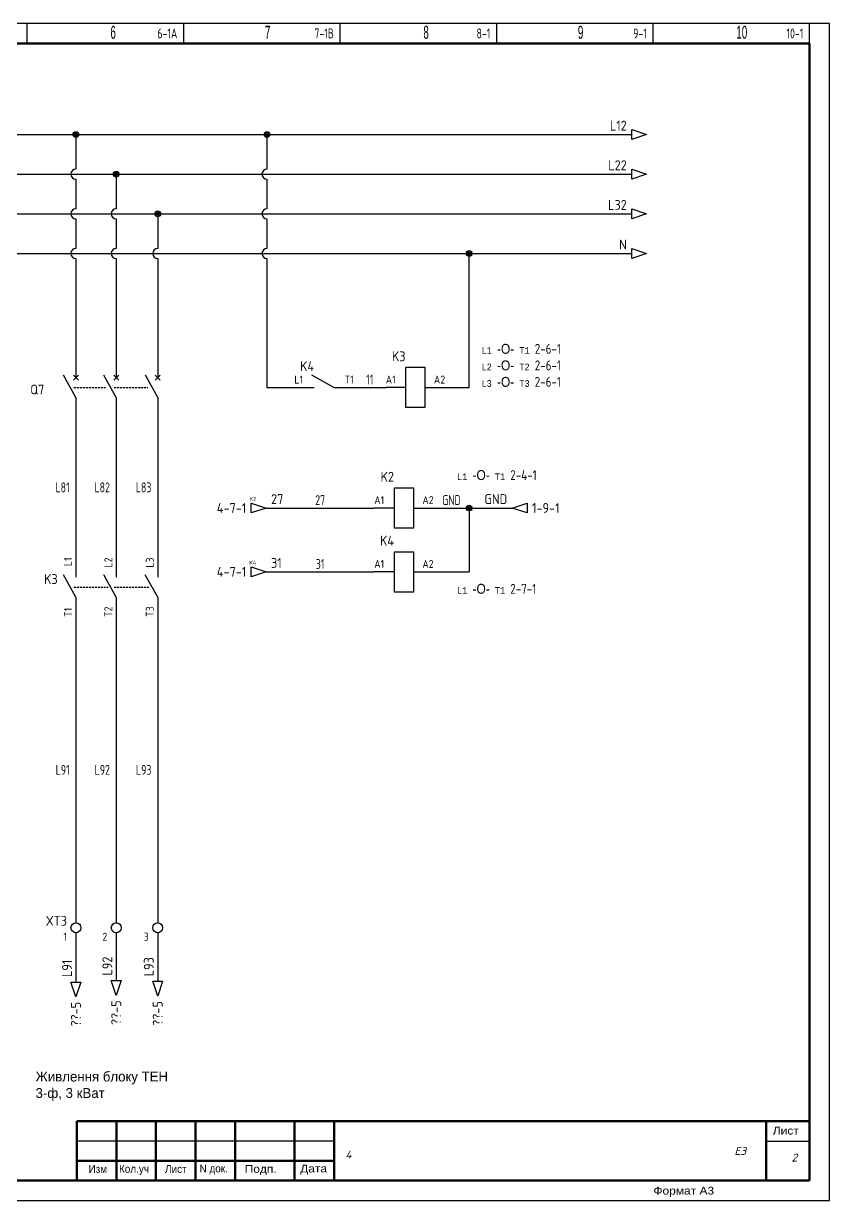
# Model space of a CAD drawing. Extents: x -465 to 400, y -5 to 292.
# Drawn here: x 196.6 to 400, y -5 to 292 of the extents above; entities that cross this region are included whole.
import ezdxf
from ezdxf.enums import TextEntityAlignment as Align

# ---------------------------------------------------------------- set-up
doc = ezdxf.new("R2010")
doc.units = 0
doc.linetypes.add('Caddy_Solid', pattern=[0])
doc.linetypes.add('DASHED', pattern=[0.75, 0.5, -0.25])
for name, color, linetype in [('100', 7, 'Continuous'), ('BLU_10.0mm^2', 5, 'Continuous'), ('GRN_0.75mm^2', 3, 'Continuous'), ('LINK', 9, 'DASHED'), ('MISC', 2, 'Continuous'), ('RED_2.5mm^2', 1, 'Continuous'), ('SYMS', 7, 'Continuous'), ('TAGS', 51, 'Continuous'), ('TERMS', 4, 'Continuous'), ('TITLE', 7, 'Continuous'), ('WIREFIXED', 130, 'Continuous'), ('WIRENO', 70, 'Continuous'), ('WIREREF', 61, 'Continuous'), ('WIREREF_DEST', 61, 'Continuous'), ('XREF', 7, 'Continuous')]:
    doc.layers.add(name, color=color, linetype=linetype)
doc.styles.add('Caddy_Vectorfont1n', font='arial.ttf', dxfattribs={"width": 1.1})
doc.styles.add('Caddy_Vectorfont1p', font='arial.ttf', dxfattribs={"width": 0.9})
doc.styles.add('ITALIC', font='ITALIC')
doc.styles.add('SIMPLEX', font='simplex')
doc.styles.add('WD_IEC', font='ISOCP2.shx', dxfattribs={"width": 0.9, "height": 4})

# ---------------------------------------------------------------- blocks, each defined once
blk = doc.blocks.new('wd_tb')
at = {"layer": 'TITLE', "color": 1, "style": 'SIMPLEX'}
blk.add_attdef('CAD#', (-14.33, 3.62), '', height=1.25, rotation=90, dxfattribs=at)
at = {"layer": 'TITLE', "color": 1}
for tag, p, height, style in [('JOB#', (277.8, 5.56), 2, 'ITALIC'), ('ENGINEER', (9.37, -2.98), 1.25, 'ITALIC'), ('CHKDBY', (40.35, -2.98), 1.25, 'ITALIC'), ('DRAWNBY', (70.5, -3.39), 1.25, 'ITALIC'), ('DATE', (98.17, -3.8), 1.25, 'SIMPLEX'), ('SHTS', (385.36, -3.42), 2, 'ITALIC')]:
    blk.add_attdef(tag, p, '', height=height, dxfattribs=dict(at, style=style))
at = {"layer": 'TITLE', "color": 1, "style": 'ITALIC'}
for tag, p in [('DWG#', (377.5, 6.5)), ('TITLE#1', (133.27, -3.8)), ('TITLE#2', (163.84, -3.8)), ('TITLE#3', (197.71, -3.8))]:
    blk.add_attdef(tag, text='', height=2, dxfattribs=at).set_placement(p, align=Align.CENTER)
blk.add_attdef('SH#', text='', height=2, dxfattribs=at).set_placement((391.86, 4.83), align=Align.RIGHT)
at = {"layer": 'TITLE', "color": 7, "flags": 9}
blk.add_attdef('WD_TB', (-0.02, 0.56), '', height=1.57, dxfattribs=at)
at = {"layer": 'TITLE', "color": 1, "style": 'ITALIC', "flags": 3}
blk.add_attdef('TITLE#4', text='', height=2, dxfattribs=at).set_placement((230.75, -4.22), align=Align.CENTER)
blk = doc.blocks.new('WDDOT')
for radius in [0.72, 0.449, 0.223]:
    blk.add_circle((0, 0), radius)
blk = doc.blocks.new('VCB1')
for p, q in [((0, 7.5), (0, 2.5)), ((0, -2.5), (-3.12, 3.12)), ((0.62, 1.88), (-0.62, 3.12)), ((-0.62, 1.88), (0.62, 3.12)), ((0, -2.5), (0, -7.5))]:
    blk.add_line(p, q)
at = {"style": 'WD_IEC'}
for tag, p in [('INST', (-8, 5.25)), ('LOC', (-8, 1.75)), ('TAG1', (-8, -1.75)), ('RATING1', (-8, -6.35)), ('DESC1', (-8, -14.35)), ('DESC2', (-8, -17.85)), ('DESC3', (-8, -21.35))]:
    blk.add_attdef(tag, text='', height=2.5, dxfattribs=at).set_placement(p, align=Align.RIGHT)
blk.add_attdef('TERM01', text='', height=2, rotation=90, dxfattribs=at).set_placement((-1, 7.5), align=Align.RIGHT)
at = {"style": 'WD_IEC', "flags": 1}
for tag, p, height in [('X2TERM01', (0, 7.5), 0.32), ('MFG', (2.75, 6.5), 1.5), ('CAT', (2.75, 4), 1.5), ('X4LINK', (-2, 0), 0.32), ('X1LINK', (-0.5, 0), 0.32), ('X8TERM02', (0, -7.5), 0.32), ('ASSYCODE', (1, -9), 1), ('FAMILY', (1, -10.5), 1), ('CATDESC', (1, -12), 1), ('CONTACT', (1, -13.5), 1), ('COMMON', (2.25, -14.75), 1)]:
    blk.add_attdef(tag, p, '', height=height, dxfattribs=at)
at = {"style": 'WD_IEC'}
blk.add_attdef('TERM02', (-1, -7.5), '', height=2, rotation=90, dxfattribs=at)
at = {"lineweight": 15, "style": 'WD_IEC'}
blk.add_attdef('XREF', text='', height=2.5, dxfattribs=at).set_placement((-8, -10.35), align=Align.RIGHT)
blk = doc.blocks.new('WD_WNV')
at = {"linetype": 'Continuous', "style": 'WD_IEC', "width": 0.8}
blk.add_attdef('WIRENO', text='', height=2.5, dxfattribs=at).set_placement((-1.6, 0), align=Align.MIDDLE_RIGHT)
at = {"style": 'WD_IEC', "flags": 1}
for tag, p in [('W08USER', (-1, 0.375)), ('W04USER', (-1, 0.875)), ('W05USER', (-1, 0.75)), ('W09USER', (-1, 0.25)), ('W03USER', (-1, 1)), ('W06USER', (-1, 0.625)), ('W07USER', (-1, 0.5)), ('W02USER', (-1, 1.125)), ('W01USER', (-1, 1.25)), ('W10USER', (-1, 0.125))]:
    blk.add_attdef(tag, text='', height=0.08, dxfattribs=at).set_placement(p, align=Align.CENTER)
blk = doc.blocks.new('VCB2')
for p, q in [((0, 7.5), (0, 2.5)), ((0, -2.5), (-3.12, 3.12)), ((0.62, 1.88), (-0.62, 3.12)), ((-0.62, 1.88), (0.62, 3.12)), ((0, -2.5), (0, -7.5))]:
    blk.add_line(p, q)
at = {"style": 'WD_IEC'}
blk.add_attdef('TERM01', text='', height=2, rotation=90, dxfattribs=at).set_placement((-1, 7.5), align=Align.RIGHT)
at = {"style": 'WD_IEC', "flags": 1}
for tag, p, height in [('X2TERM01', (0, 7.5), 0.32), ('X4LINK', (-2.5, 0), 0.32), ('X1LINK', (-0.5, 0), 0.32), ('X8TERM02', (0, -7.5), 0.32), ('FAMILY', (1, -10.5), 1), ('CONTACT', (1, -13.5), 1)]:
    blk.add_attdef(tag, p, '', height=height, dxfattribs=at)
at = {"style": 'WD_IEC'}
for tag, p in [('INST', (-8, 2.65)), ('LOC', (-8, -0.35)), ('TAG2', (-8, -3.35)), ('DESC1', (-8, -13.35)), ('DESC2', (-8, -16.35)), ('DESC3', (-8, -19.35))]:
    blk.add_attdef(tag, text='', height=2.5, dxfattribs=at).set_placement(p, align=Align.RIGHT)
blk.add_attdef('TERM02', (-1, -7.5), '', height=2, rotation=90, dxfattribs=at)
at = {"style": 'WD_IEC', "flags": 1}
blk.add_attdef('RATING1', text='', height=2.5, dxfattribs=at).set_placement((-8, -6.35), align=Align.RIGHT)
at = {"lineweight": 15, "style": 'WD_IEC'}
blk.add_attdef('XREF', text='', height=2.5, dxfattribs=at).set_placement((-8, -10.35), align=Align.RIGHT)
blk = doc.blocks.new('VCR21')
for p, q in [((0, 7.5), (0, 2.5)), ((0, -2.5), (-3.125, 3.125)), ((0, -2.5), (0, -7.5))]:
    blk.add_line(p, q)
at = {"style": 'WD_IEC'}
for tag, p in [('INST', (-5.25, 7.75)), ('LOC', (-5.25, 4.25)), ('TAG2', (-5.25, 0.75)), ('XREF', (-5.25, -3.75)), ('DESC1', (-5.25, -7.6)), ('DESC2', (-5.25, -11.1)), ('DESC3', (-5.25, -14.6))]:
    blk.add_attdef(tag, text='', height=2.5, dxfattribs=at).set_placement(p, align=Align.RIGHT)
blk.add_attdef('TERM01', text='', height=2, rotation=90, dxfattribs=at).set_placement((-1, 7.5), align=Align.RIGHT)
at = {"style": 'WD_IEC', "flags": 1}
for tag, p, height in [('X2TERM01', (0, 7.5), 0.32), ('X4LINK', (-2, 0), 0.32), ('X1LINK', (-0.5, 0), 0.32), ('CONTACT', (4, -3.5), 1), ('FAMILY', (4, -5), 1), ('X8TERM02', (0, -7.5), 0.32)]:
    blk.add_attdef(tag, p, '', height=height, dxfattribs=at)
at = {"style": 'WD_IEC'}
blk.add_attdef('TERM02', (-1, -7.5), '', height=2, rotation=90, dxfattribs=at)
blk = doc.blocks.new('HCR21')
for p, q in [((2.5, 0), (-3.125, 3.125)), ((-7.5, 0), (-2.5, 0)), ((2.5, 0), (7.5, 0))]:
    blk.add_line(p, q)
at = {"style": 'WD_IEC'}
for tag, p in [('INST', (-2.5, 11.125)), ('LOC', (-2.5, 7.625)), ('TAG2', (-2.5, 4.125)), ('DESC1', (-2.5, -10)), ('DESC2', (-2.5, -13.5)), ('DESC3', (-2.5, -17))]:
    blk.add_attdef(tag, text='', height=2.5, dxfattribs=at).set_placement(p, align=Align.RIGHT)
for tag, p, height, flags in [('TERM01', (-7.5, 1), 2, 8), ('X4TERM01', (-7.5, 0), 0.32, 1), ('X2LINK', (0, 2), 0.32, 1), ('X8LINK', (0, 0.5), 0.32, 1), ('X1TERM02', (7.5, 0), 0.32, 1), ('CONTACT', (6.5, -2.25), 1, 1), ('FAMILY', (6.5, -3.75), 1, 1)]:
    blk.add_attdef(tag, p, '', height=height, dxfattribs=dict(at, flags=flags))
at = {"style": 'WD_IEC', "flags": 8}
for tag, height, p in [('TERM02', 2, (7.5, 1)), ('XREF', 2.5, (-2.5, -6.25))]:
    blk.add_attdef(tag, text='', height=height, dxfattribs=at).set_placement(p, align=Align.RIGHT)
blk = doc.blocks.new('HCR1')
for p, q in [((-2.5, 0), (-7.5, 0)), ((2.5, 0), (7.5, 0))]:
    blk.add_line(p, q)
blk.add_lwpolyline([(-2.5, -5), (2.5, -5), (2.5, 5), (-2.5, 5)], close=True)
at = {"style": 'WD_IEC'}
for tag, p in [('INST', (-2.5, 13.62)), ('LOC', (-2.5, 10.12)), ('TAG1', (-2.5, 6.62)), ('DESC1', (-2.5, -10)), ('DESC2', (-2.5, -13.5)), ('DESC3', (-2.5, -17))]:
    blk.add_attdef(tag, text='', height=2.5, dxfattribs=at).set_placement(p, align=Align.RIGHT)
for tag, p, height, flags in [('MFG', (4.92, 12.12), 1.5, 9), ('CAT', (4.92, 9.62), 1.5, 9), ('TERM01', (-7.5, 1), 2, 8), ('X2LINK', (0, 5), 0.32, 1), ('X4TERM01', (-7.5, 0), 0.32, 1), ('X1TERM02', (7.5, 0), 0.32, 1), ('ASSYCODE', (3.5, -1.5), 1, 1), ('FAMILY', (3.5, -3), 1, 1), ('X8LINK', (0, -5), 0.32, 1), ('CATDESC', (3.5, -4.5), 1, 1)]:
    blk.add_attdef(tag, p, '', height=height, dxfattribs=dict(at, flags=flags))
at = {"style": 'WD_IEC', "flags": 8}
blk.add_attdef('TERM02', text='', height=2, dxfattribs=at).set_placement((7.5, 1), align=Align.RIGHT)
at = {"lineweight": 15, "style": 'WD_IEC'}
for tag, p in [('NO', (26.25, 0)), ('NC', (26.25, -4))]:
    blk.add_attdef(tag, text='', height=2.5, dxfattribs=at).set_placement(p, align=Align.RIGHT)
for tag, p in [('XREFNO', (27.75, 0)), ('XREFNC', (27.75, -4))]:
    blk.add_attdef(tag, p, '', height=2.5, dxfattribs=at)
blk = doc.blocks.new('HA1S1')
blk.add_lwpolyline([(0, 1.25), (3.75, 0), (0, -1.25)], close=True)
at = {"style": 'WD_IEC'}
for tag, height, flags, p in [('WIRENO', 2.5, 8, (-1.25, 1)), ('SIGCODE', 1, 1, (5, 1.8))]:
    blk.add_attdef(tag, text='', height=height, dxfattribs=dict(at, flags=flags)).set_placement(p, align=Align.RIGHT)
at = {"style": 'WD_IEC', "flags": 1}
blk.add_attdef('X4TERM01', (0, 0), '', height=0.32, dxfattribs=at)
at = {"style": 'WD_IEC'}
blk.add_attdef('XREF', text='', height=2.5, dxfattribs=at).set_placement((5, 0), align=Align.MIDDLE_LEFT)
blk.add_attdef('DESC1', text='', height=2.5, dxfattribs=at).set_placement((-1.25, -1), align=Align.TOP_RIGHT)
blk = doc.blocks.new('HA1D1')
blk.add_lwpolyline([(0, 0), (3.75, 1.25), (3.75, -1.25)], close=True)
at = {"style": 'WD_IEC'}
for tag, height, flags, p in [('WIRENO', 2.5, 8, (-1.25, 1)), ('SIGCODE', 1, 1, (5, 1.8))]:
    blk.add_attdef(tag, text='', height=height, dxfattribs=dict(at, flags=flags)).set_placement(p, align=Align.RIGHT)
at = {"style": 'WD_IEC', "flags": 1}
blk.add_attdef('X4TERM01', (0, 0), '', height=0.32, dxfattribs=at)
at = {"style": 'WD_IEC'}
blk.add_attdef('XREF', text='', height=2.5, dxfattribs=at).set_placement((5, 0), align=Align.MIDDLE_LEFT)
blk.add_attdef('DESC1', text='', height=2.5, dxfattribs=at).set_placement((-1.25, -1), align=Align.TOP_RIGHT)
blk = doc.blocks.new('WD_WNH')
at = {"linetype": 'Continuous', "style": 'WD_IEC', "width": 0.8}
blk.add_attdef('WIRENO', text='', height=2.5, dxfattribs=at).set_placement((0, 0.75), align=Align.CENTER)
at = {"style": 'WD_IEC', "flags": 1}
for tag, p in [('W08USER', (0, 0.375)), ('W04USER', (0, 0.875)), ('W05USER', (0, 0.75)), ('W09USER', (0, 0.25)), ('W03USER', (0, 1)), ('W06USER', (0, 0.625)), ('W07USER', (0, 0.5)), ('W02USER', (0, 1.125)), ('W01USER', (0, 1.25)), ('W10USER', (0, 0.125))]:
    blk.add_attdef(tag, text='', height=0.08, dxfattribs=at).set_placement(p, align=Align.CENTER)
blk = doc.blocks.new('VT0002')
blk.add_circle((0, 0), 1.25)
at = {"style": 'WD_IEC'}
for tag, p in [('INST', (-2.25, 7.5)), ('LOC', (-2.25, 4))]:
    blk.add_attdef(tag, text='', height=2.5, dxfattribs=at).set_placement(p, align=Align.RIGHT)
at = {"style": 'WD_IEC', "flags": 1}
for tag, p, height in [('ASSYCODE', (2.75, 10.75), 1), ('CATDESC', (2.75, 9.25), 1), ('MFG', (2.75, 7.25), 1.5), ('CAT', (2.75, 4.75), 1.5), ('X4TERM01', (-1.25, 0), 0.32), ('X4PIN01', (-1.25, 1), 0.4), ('X4TERMDESC01', (-1.25, 0.5), 0.4), ('X2TERM01', (0, 1.25), 0.32), ('X2PIN01', (0, 2.25), 0.4), ('X2TERMDESC01', (0, 1.75), 0.4), ('X8PIN01', (0, -0.25), 0.4), ('X1TERM01', (1.25, 0), 0.32), ('X1PIN01', (1.25, 1), 0.4), ('X1TERMDESC01', (1.25, 0.5), 0.4), ('X8TERM01', (0, -1.25), 0.32), ('X8TERMDESC01', (0, -0.75), 0.4), ('STRIPSEQ', (0, -3), 0.4), ('LINKTERM', (0, -2), 0.4)]:
    blk.add_attdef(tag, p, '', height=height, dxfattribs=at)
at = {"style": 'WD_IEC', "flags": 8}
for tag, height, p in [('TAGSTRIP', 2.5, (-2.25, 0.5)), ('TERM01', 2, (-2.25, -3.25))]:
    blk.add_attdef(tag, text='', height=height, dxfattribs=at).set_placement(p, align=Align.RIGHT)
blk = doc.blocks.new('HA1D3')
blk.add_lwpolyline([(0, 0), (-3.75, -1.25), (-3.75, 1.25)], close=True)
at = {"style": 'WD_IEC'}
for tag, p, height, flags in [('WIRENO', (1.25, 1), 2.5, 8), ('X1TERM01', (0, 0), 0.32, 1)]:
    blk.add_attdef(tag, p, '', height=height, dxfattribs=dict(at, flags=flags))
blk.add_attdef('XREF', text='', height=2.5, dxfattribs=at).set_placement((-5, 0), align=Align.MIDDLE_RIGHT)
at = {"style": 'WD_IEC', "flags": 1}
blk.add_attdef('SIGCODE', text='', height=1, dxfattribs=at).set_placement((-2.5, 1.8), align=Align.RIGHT)
at = {"style": 'WD_IEC'}
blk.add_attdef('DESC1', text='', height=2.5, dxfattribs=at).set_placement((1.25, -1), align=Align.TOP_LEFT)
blk = doc.blocks.new('HA1S4')
blk.add_lwpolyline([(0, -3.75), (-1.25, 0), (1.25, 0)], close=True)
at = {"style": 'WD_IEC', "flags": 8}
blk.add_attdef('WIRENO', (-1, 1.25), '', height=2.5, rotation=90, dxfattribs=at)
at = {"style": 'WD_IEC'}
blk.add_attdef('DESC1', text='', height=2.5, rotation=90, dxfattribs=at).set_placement((1, 1.25), align=Align.TOP_LEFT)
at = {"style": 'WD_IEC', "flags": 1}
blk.add_attdef('X2TERM01', (0, 0), '', height=0.32, dxfattribs=at)
blk.add_attdef('SIGCODE', text='', height=1, dxfattribs=at).set_placement((-2.5, -3.2), align=Align.RIGHT)
at = {"style": 'WD_IEC'}
blk.add_attdef('XREF', text='', height=2.5, rotation=90, dxfattribs=at).set_placement((0, -5), align=Align.MIDDLE_RIGHT)

msp = doc.modelspace()

# ---------------------------------------------------------------- linework, layer by layer
at = {"linetype": 'Caddy_Solid', "lineweight": 25}
for p, q in [((197.5, 287), (197.5, 292)), ((237, 287), (237, 292)), ((276.5, 287), (276.5, 292)), ((316, 287), (316, 292)), ((355.5, 287), (355.5, 292)), ((395, 287), (395, 292))]:
    msp.add_line(p, q, dxfattribs=at)
at = {"layer": '100', "linetype": 'Caddy_Solid', "lineweight": 50}
for p, q in [((0, 286.94), (395, 286.94)), ((395, 286.94), (395, 0)), ((210, 15), (395, 15)), ((210, 0), (210, 15)), ((220, 0), (220, 15)), ((230, 0), (230, 15)), ((240, 0), (240, 15)), ((250, 0), (250, 15)), ((265, 0), (265, 15)), ((275, 0), (275, 15)), ((384, 0), (384, 15)), ((210, 5), (275, 5)), ((395, 0), (-12, 0))]:
    msp.add_line(p, q, dxfattribs=at)
at = {"layer": '100', "linetype": 'Caddy_Solid', "lineweight": 25}
for p, q in [((275, 10), (210, 10)), ((384, 10), (395, 10))]:
    msp.add_line(p, q, dxfattribs=at)
at = {"layer": 'BLU_10.0mm^2'}
for p, q in [((24.55, 263.98), (350.1, 263.98)), ((209.8, 263.98), (209.8, 255.25)), ((24.55, 253.98), (350.1, 253.98)), ((209.8, 252.71), (209.8, 245.25)), ((219.97, 253.98), (219.97, 245.25)), ((24.55, 243.98), (350.1, 243.98)), ((230.44, 243.98), (230.44, 235.25)), ((209.8, 242.71), (209.8, 235.25)), ((219.97, 242.71), (219.97, 235.25)), ((24.55, 233.98), (350.1, 233.98)), ((209.8, 232.71), (209.8, 207.64)), ((219.97, 232.71), (219.97, 207.64)), ((230.44, 232.71), (230.44, 207.64)), ((209.8, 192.64), (209.8, 157.26)), ((219.97, 192.64), (219.97, 157.26)), ((230.44, 192.64), (230.44, 157.26)), ((209.8, 142.26), (209.8, 65.06)), ((219.97, 142.26), (219.97, 65.06)), ((230.44, 142.26), (230.44, 65.06))]:
    msp.add_line(p, q, dxfattribs=at)
for centre in [(209.8, 253.98), (209.8, 243.98), (219.97, 243.98), (209.8, 233.98), (219.97, 233.98), (230.44, 233.98)]:
    msp.add_arc(centre, 1.27, 90, 270, dxfattribs=at)
at = {"layer": 'GRN_0.75mm^2'}
for p, q in [((258.02, 263.98), (258.02, 255.25)), ((258.02, 252.71), (258.02, 245.25)), ((258.02, 242.71), (258.02, 235.25)), ((258.02, 232.71), (258.02, 200.16)), ((309.08, 200.16), (309.08, 233.98)), ((258.02, 200.16), (264.93, 200.16)), ((279.93, 200.16), (287.99, 200.16)), ((302.99, 200.16), (309.08, 200.16)), ((257.8, 169.74), (285.09, 169.74)), ((257.8, 153.63), (285.09, 153.63))]:
    msp.add_line(p, q, dxfattribs=at)
for centre in [(258.02, 253.98), (258.02, 243.98), (258.02, 233.98)]:
    msp.add_arc(centre, 1.27, 90, 270, dxfattribs=at)
at = {"layer": 'LINK'}
for points in [[(209.3, 200.14), (217.47, 200.14)], [(219.47, 200.14), (227.94, 200.14)], [(209.3, 149.76), (217.97, 149.76)], [(219.47, 149.76), (228.44, 149.76)]]:
    msp.add_lwpolyline(points, dxfattribs=at)
at = {"layer": 'RED_2.5mm^2'}
for p, q in [((300.09, 169.74), (309.04, 169.74)), ((309.04, 169.74), (309.04, 153.63)), ((309.04, 169.74), (319.92, 169.74)), ((300.09, 153.63), (309.04, 153.63))]:
    msp.add_line(p, q, dxfattribs=at)
at = {"layer": 'SYMS'}
for p, q in [((209.8, 62.56), (209.8, 50.12)), ((219.97, 62.56), (219.97, 50.5)), ((230.44, 62.56), (230.44, 50.31))]:
    msp.add_line(p, q, dxfattribs=at)
msp.add_lwpolyline([(-20, -5), (400, -5), (400, 292), (-20, 292)], close=True, dxfattribs=at)

# ---------------------------------------------------------------- block references
ref = msp.add_blockref('HA1S1', (350.1, 263.98), dxfattribs=at)
ref.add_attrib('WIRENO', 'L12', dxfattribs={"layer": 'WIREREF', "height": 2.5, "style": 'WD_IEC', "flags": 8}).set_placement((348.85, 264.98), align=Align.RIGHT)
for name, p in [('WDDOT', (209.8, 263.98)), ('WDDOT', (258.02, 263.98)), ('WDDOT', (219.97, 253.98)), ('WDDOT', (230.44, 243.98)), ('WDDOT', (309.08, 233.98)), ('VCB2', (219.97, 200.14)), ('VCB2', (230.44, 200.14)), ('WDDOT', (309.04, 169.74))]:
    msp.add_blockref(name, p, dxfattribs=at)
ref = msp.add_blockref('HA1S1', (350.1, 253.98), dxfattribs=at)
ref.add_attrib('WIRENO', 'L22', dxfattribs={"layer": 'WIREREF', "height": 2.5, "style": 'WD_IEC', "flags": 8}).set_placement((348.85, 254.98), align=Align.RIGHT)
ref = msp.add_blockref('HA1S1', (350.1, 243.98), dxfattribs=at)
ref.add_attrib('WIRENO', 'L32', dxfattribs={"layer": 'WIREREF', "height": 2.5, "style": 'WD_IEC', "flags": 8}).set_placement((348.85, 244.98), align=Align.RIGHT)
ref = msp.add_blockref('HA1S1', (350.1, 233.98), dxfattribs=at)
ref.add_attrib('WIRENO', 'N', dxfattribs={"layer": 'WIREREF', "height": 2.5, "style": 'WD_IEC', "flags": 8}).set_placement((348.85, 234.98), align=Align.RIGHT)
ref = msp.add_blockref('HCR1', (295.49, 200.16), dxfattribs=at)
ref.add_attrib('TAG1', 'K3', dxfattribs={"layer": 'TAGS', "height": 2.5, "style": 'WD_IEC'}).set_placement((292.99, 206.78), align=Align.RIGHT)
ref.add_attrib('TERM01', 'A1', (287.99, 201.16), dxfattribs={"layer": 'TERMS', "height": 2, "style": 'WD_IEC', "flags": 8})
ref.add_attrib('TERM02', 'A2', dxfattribs={"layer": 'TERMS', "height": 2, "style": 'WD_IEC', "flags": 8}).set_placement((302.99, 201.16), align=Align.RIGHT)
ref = msp.add_blockref('VCB1', (209.8, 200.14), dxfattribs=at)
ref.add_attrib('TAG1', 'Q7', dxfattribs={"layer": 'TAGS', "height": 2.5, "style": 'WD_IEC'}).set_placement((201.8, 198.39), align=Align.RIGHT)
ref = msp.add_blockref('HCR21', (272.43, 200.16), dxfattribs=at)
ref.add_attrib('TAG2', 'K4', dxfattribs={"layer": 'TAGS', "height": 2.5, "style": 'WD_IEC'}).set_placement((269.93, 204.28), align=Align.RIGHT)
ref.add_attrib('TERM01', 'L1', (264.93, 201.16), dxfattribs={"layer": 'TERMS', "height": 2, "style": 'WD_IEC', "flags": 8})
ref.add_attrib('TERM02', 'T1', dxfattribs={"layer": 'TERMS', "height": 2, "style": 'WD_IEC', "flags": 8}).set_placement((279.93, 201.16), align=Align.RIGHT)
ref = msp.add_blockref('HCR1', (292.59, 169.74), dxfattribs=at)
ref.add_attrib('TAG1', 'K2', dxfattribs={"layer": 'TAGS', "height": 2.5, "style": 'WD_IEC'}).set_placement((290.09, 176.37), align=Align.RIGHT)
ref.add_attrib('TERM01', 'A1', (285.09, 170.74), dxfattribs={"layer": 'TERMS', "height": 2, "style": 'WD_IEC', "flags": 8})
ref.add_attrib('TERM02', 'A2', dxfattribs={"layer": 'TERMS', "height": 2, "style": 'WD_IEC', "flags": 8}).set_placement((300.09, 170.74), align=Align.RIGHT)
ref = msp.add_blockref('HA1D3', (257.8, 169.74), dxfattribs=at)
ref.add_attrib('WIRENO', '27', (259.05, 170.74), dxfattribs={"layer": 'WIREREF_DEST', "height": 2.5, "style": 'WD_IEC', "flags": 8})
ref.add_attrib('XREF', '4-7-1', dxfattribs={"layer": 'XREF', "height": 2.5, "style": 'WD_IEC'}).set_placement((252.8, 169.74), align=Align.MIDDLE_RIGHT)
ref.add_attrib('SIGCODE', 'K2', dxfattribs={"layer": 'MISC', "height": 1, "style": 'WD_IEC'}).set_placement((255.3, 171.54), align=Align.RIGHT)
ref = msp.add_blockref('HA1D1', (319.92, 169.74), dxfattribs=at)
ref.add_attrib('XREF', '1-9-1', dxfattribs={"layer": 'XREF', "height": 2.5, "style": 'WD_IEC'}).set_placement((324.92, 169.74), align=Align.MIDDLE_LEFT)
ref.add_attrib('WIRENO', 'GND', dxfattribs={"layer": 'WIREREF_DEST', "height": 2.5, "style": 'WD_IEC', "flags": 8}).set_placement((318.67, 170.74), align=Align.RIGHT)
ref = msp.add_blockref('HCR1', (292.59, 153.63), dxfattribs=at)
ref.add_attrib('TAG1', 'K4', dxfattribs={"layer": 'TAGS', "height": 2.5, "style": 'WD_IEC'}).set_placement((290.09, 160.25), align=Align.RIGHT)
ref.add_attrib('TERM01', 'A1', (285.09, 154.63), dxfattribs={"layer": 'TERMS', "height": 2, "style": 'WD_IEC', "flags": 8})
ref.add_attrib('TERM02', 'A2', dxfattribs={"layer": 'TERMS', "height": 2, "style": 'WD_IEC', "flags": 8}).set_placement((300.09, 154.63), align=Align.RIGHT)
ref = msp.add_blockref('VCR21', (230.44, 149.76), dxfattribs=at)
ref.add_attrib('TAG2', 'K3', dxfattribs={"layer": 'TAGS', "height": 2.5, "style": 'WD_IEC'}).set_placement((205.2, 150.56), align=Align.RIGHT)
ref.add_attrib('TERM01', 'L3', dxfattribs={"layer": 'TERMS', "height": 2, "rotation": 90, "style": 'WD_IEC'}).set_placement((229.44, 157.26), align=Align.RIGHT)
ref.add_attrib('TERM02', 'T3', (229.44, 142.26), dxfattribs={"layer": 'TERMS', "height": 2, "rotation": 90, "style": 'WD_IEC'})
ref = msp.add_blockref('VCR21', (209.8, 149.76), dxfattribs=at)
ref.add_attrib('TERM01', 'L1', dxfattribs={"layer": 'TERMS', "height": 2, "rotation": 90, "style": 'WD_IEC'}).set_placement((208.8, 157.26), align=Align.RIGHT)
ref.add_attrib('TERM02', 'T1', (208.8, 142.26), dxfattribs={"layer": 'TERMS', "height": 2, "rotation": 90, "style": 'WD_IEC'})
ref = msp.add_blockref('VCR21', (219.97, 149.76), dxfattribs=at)
ref.add_attrib('TERM01', 'L2', dxfattribs={"layer": 'TERMS', "height": 2, "rotation": 90, "style": 'WD_IEC'}).set_placement((218.97, 157.26), align=Align.RIGHT)
ref.add_attrib('TERM02', 'T2', (218.97, 142.26), dxfattribs={"layer": 'TERMS', "height": 2, "rotation": 90, "style": 'WD_IEC'})
ref = msp.add_blockref('HA1D3', (257.8, 153.63), dxfattribs=at)
ref.add_attrib('WIRENO', '31', (259.05, 154.63), dxfattribs={"layer": 'WIREREF_DEST', "height": 2.5, "style": 'WD_IEC', "flags": 8})
ref.add_attrib('XREF', '4-7-1', dxfattribs={"layer": 'XREF', "height": 2.5, "style": 'WD_IEC'}).set_placement((252.8, 153.63), align=Align.MIDDLE_RIGHT)
ref.add_attrib('SIGCODE', 'K4', dxfattribs={"layer": 'MISC', "height": 1, "style": 'WD_IEC'}).set_placement((255.3, 155.43), align=Align.RIGHT)
ref = msp.add_blockref('wd_tb', (0, 0), dxfattribs=at)
ref.add_attrib('CAD#', 'D:\\ПРОЕКТИ\\01 МОДЕРНИЗАЦИЯ СТЕНДА ГИДРОАМОРТИЗАТОРОВ\\КД\\STAS60_NEW\\2.DWG', (-14.33, 3.62), dxfattribs={"layer": 'TITLE', "color": 1, "height": 1.25, "rotation": 90, "style": 'SIMPLEX'})
ref.add_attrib('JOB#', '4', (277.8, 5.56), dxfattribs={"layer": 'TITLE', "color": 1, "height": 2, "style": 'ITALIC'})
ref.add_attrib('DWG#', 'Е3', dxfattribs={"layer": 'TITLE', "color": 1, "height": 2, "style": 'ITALIC'}).set_placement((377.5, 6.5), align=Align.CENTER)
ref.add_attrib('SH#', '2', dxfattribs={"layer": 'TITLE', "color": 1, "height": 2, "style": 'ITALIC'}).set_placement((391.86, 4.83), align=Align.RIGHT)
ref = msp.add_blockref('VT0002', (209.8, 63.81), dxfattribs=at)
ref.add_attrib('TAGSTRIP', 'XT3', dxfattribs={"layer": 'TAGS', "height": 2.5, "style": 'WD_IEC', "flags": 8}).set_placement((207.55, 64.31), align=Align.RIGHT)
ref.add_attrib('TERM01', '1', dxfattribs={"layer": 'TERMS', "height": 2, "style": 'WD_IEC', "flags": 8}).set_placement((207.55, 60.56), align=Align.RIGHT)
ref = msp.add_blockref('VT0002', (219.97, 63.81), dxfattribs=at)
ref.add_attrib('TERM01', '2', dxfattribs={"layer": 'TERMS', "height": 2, "style": 'WD_IEC', "flags": 8}).set_placement((217.72, 60.56), align=Align.RIGHT)
ref = msp.add_blockref('VT0002', (230.44, 63.81), dxfattribs=at)
ref.add_attrib('TERM01', '3', dxfattribs={"layer": 'TERMS', "height": 2, "style": 'WD_IEC', "flags": 8}).set_placement((228.19, 60.56), align=Align.RIGHT)
ref = msp.add_blockref('HA1S4', (209.8, 50.12), dxfattribs=at)
ref.add_attrib('XREF', '??-5', dxfattribs={"layer": 'XREF', "height": 2.5, "rotation": 90, "style": 'WD_IEC'}).set_placement((209.8, 45.12), align=Align.MIDDLE_RIGHT)
ref.add_attrib('WIRENO', 'L91', (208.8, 51.37), dxfattribs={"layer": 'WIREREF', "height": 2.5, "rotation": 90, "style": 'WD_IEC', "flags": 8})
ref = msp.add_blockref('HA1S4', (219.97, 50.5), dxfattribs=at)
ref.add_attrib('XREF', '??-5', dxfattribs={"layer": 'XREF', "height": 2.5, "rotation": 90, "style": 'WD_IEC'}).set_placement((219.97, 45.5), align=Align.MIDDLE_RIGHT)
ref.add_attrib('WIRENO', 'L92', (218.97, 51.75), dxfattribs={"layer": 'WIREREF', "height": 2.5, "rotation": 90, "style": 'WD_IEC', "flags": 8})
ref = msp.add_blockref('HA1S4', (230.44, 50.31), dxfattribs=at)
ref.add_attrib('XREF', '??-5', dxfattribs={"layer": 'XREF', "height": 2.5, "rotation": 90, "style": 'WD_IEC'}).set_placement((230.44, 45.31), align=Align.MIDDLE_RIGHT)
ref.add_attrib('WIRENO', 'L93', (229.44, 51.56), dxfattribs={"layer": 'WIREREF', "height": 2.5, "rotation": 90, "style": 'WD_IEC', "flags": 8})
at = {"layer": 'WIREFIXED'}
ref = msp.add_blockref('WD_WNV', (237, 289.5), dxfattribs=at)
ref.add_attrib('WIRENOF', '6-1A', dxfattribs={"linetype": 'Continuous', "height": 2.5, "style": 'WD_IEC', "width": 0.8}).set_placement((235.4, 289.5), align=Align.MIDDLE_RIGHT)
ref = msp.add_blockref('WD_WNV', (276.5, 289.5), dxfattribs=at)
ref.add_attrib('WIRENOF', '7-1B', dxfattribs={"linetype": 'Continuous', "height": 2.5, "style": 'WD_IEC', "width": 0.8}).set_placement((274.9, 289.5), align=Align.MIDDLE_RIGHT)
ref = msp.add_blockref('WD_WNV', (316, 289.5), dxfattribs=at)
ref.add_attrib('WIRENOF', '8-1', dxfattribs={"linetype": 'Continuous', "height": 2.5, "style": 'WD_IEC', "width": 0.8}).set_placement((314.4, 289.5), align=Align.MIDDLE_RIGHT)
ref = msp.add_blockref('WD_WNV', (355.5, 289.5), dxfattribs=at)
ref.add_attrib('WIRENOF', '9-1', dxfattribs={"linetype": 'Continuous', "height": 2.5, "style": 'WD_IEC', "width": 0.8}).set_placement((353.9, 289.5), align=Align.MIDDLE_RIGHT)
ref = msp.add_blockref('WD_WNV', (395, 289.5), dxfattribs=at)
ref.add_attrib('WIRENOF', '10-1', dxfattribs={"linetype": 'Continuous', "height": 2.5, "style": 'WD_IEC', "width": 0.8}).set_placement((393.4, 289.5), align=Align.MIDDLE_RIGHT)
ref = msp.add_blockref('WD_WNV', (209.8, 174.95), dxfattribs=at)
ref.add_attrib('WIRENOF', 'L81', dxfattribs={"linetype": 'Continuous', "height": 2.5, "style": 'WD_IEC', "width": 0.8}).set_placement((208.2, 174.95), align=Align.MIDDLE_RIGHT)
ref = msp.add_blockref('WD_WNV', (219.97, 174.95), dxfattribs=at)
ref.add_attrib('WIRENOF', 'L82', dxfattribs={"linetype": 'Continuous', "height": 2.5, "style": 'WD_IEC', "width": 0.8}).set_placement((218.37, 174.95), align=Align.MIDDLE_RIGHT)
ref = msp.add_blockref('WD_WNV', (230.44, 174.95), dxfattribs=at)
ref.add_attrib('WIRENOF', 'L83', dxfattribs={"linetype": 'Continuous', "height": 2.5, "style": 'WD_IEC', "width": 0.8}).set_placement((228.84, 174.95), align=Align.MIDDLE_RIGHT)
ref = msp.add_blockref('WD_WNV', (209.8, 103.66), dxfattribs=at)
ref.add_attrib('WIRENOF', 'L91', dxfattribs={"linetype": 'Continuous', "height": 2.5, "style": 'WD_IEC', "width": 0.8}).set_placement((208.2, 103.66), align=Align.MIDDLE_RIGHT)
ref = msp.add_blockref('WD_WNV', (219.97, 103.66), dxfattribs=at)
ref.add_attrib('WIRENOF', 'L92', dxfattribs={"linetype": 'Continuous', "height": 2.5, "style": 'WD_IEC', "width": 0.8}).set_placement((218.37, 103.66), align=Align.MIDDLE_RIGHT)
ref = msp.add_blockref('WD_WNV', (230.44, 103.66), dxfattribs=at)
ref.add_attrib('WIRENOF', 'L93', dxfattribs={"linetype": 'Continuous', "height": 2.5, "style": 'WD_IEC', "width": 0.8}).set_placement((228.84, 103.66), align=Align.MIDDLE_RIGHT)
at = {"layer": 'WIRENO'}
ref = msp.add_blockref('WD_WNH', (283.96, 200.16), dxfattribs=at)
ref.add_attrib('WIRENO', '11', dxfattribs={"linetype": 'Continuous', "height": 2.5, "style": 'WD_IEC', "width": 0.8}).set_placement((283.96, 200.91), align=Align.CENTER)
ref = msp.add_blockref('WD_WNH', (271.44, 169.74), dxfattribs=at)
ref.add_attrib('WIRENO', '27', dxfattribs={"linetype": 'Continuous', "height": 2.5, "style": 'WD_IEC', "width": 0.8}).set_placement((271.44, 170.49), align=Align.CENTER)
ref = msp.add_blockref('WD_WNH', (304.57, 169.74), dxfattribs=at)
ref.add_attrib('WIRENO', 'GND', dxfattribs={"linetype": 'Continuous', "height": 2.5, "style": 'WD_IEC', "width": 0.8}).set_placement((304.57, 170.49), align=Align.CENTER)
ref = msp.add_blockref('WD_WNH', (271.44, 153.63), dxfattribs=at)
ref.add_attrib('WIRENO', '31', dxfattribs={"linetype": 'Continuous', "height": 2.5, "style": 'WD_IEC', "width": 0.8}).set_placement((271.44, 154.38), align=Align.CENTER)

# ---------------------------------------------------------------- texts
at = {"lineweight": 60, "style": 'Caddy_Vectorfont1p', "width": 0.54}
for s, height, p in [('6', 3.27, (218.5, 288.16)), ('7', 3.27, (257.5, 288.16)), ('8', 3.27, (297.5, 288.16)), ('9', 3.27, (336.5, 288.16)), ('10', 3.275, (376.5, 288.16))]:
    msp.add_text(s, height=height, dxfattribs=at).set_placement(p)
at = {"layer": '100', "lineweight": 25, "style": 'Caddy_Vectorfont1n'}
for s, width, p in [('Лист', 1.1, (385.7, 11.64)), ('Изм', 0.913, (212.99, 1.97)), ('Кол.уч', 0.913, (220.68, 1.99)), ('Лист', 0.913, (232.29, 1.97)), ('N док.', 0.913, (241, 2.08)), ('Подп.', 1.1, (252.39, 1.99)), ('Дата', 1.1, (266.4, 2.08)), ('Формат А3', 1.1, (355.56, -3.51))]:
    msp.add_text(s, height=1.965, dxfattribs=dict(at, width=width)).set_placement(p)
at = {"layer": 'SYMS', "insert": (199.61, 27.53), "char_height": 2.5, "attachment_point": 1}
msp.add_mtext_dynamic_manual_height_columns('Живлення блоку ТЕН\\P3-ф, 3 кВат', width=46.9218, gutter_width=12.5, heights=[0], dxfattribs=at)
at = {"layer": 'XREF', "char_height": 2.5, "attachment_point": 1, "style": 'WD_IEC'}
for s, insert in [('{\\Fmonotxt.shx|c0;\\H0.67x;L1 }{\\Facaderef.shx|c0;-O-} {\\Fmonotxt.shx|c0;\\H0.67x;T1} 2-6-1\\P{\\Fmonotxt.shx|c0;\\H0.67x;L2 }{\\Facaderef.shx|c0;-O-} {\\Fmonotxt.shx|c0;\\H0.67x;T2} 2-6-1\\P{\\Fmonotxt.shx|c0;\\H0.67x;L3 }{\\Facaderef.shx|c0;-O-} {\\Fmonotxt.shx|c0;\\H0.67x;T3} 2-6-1', (312.17, 211.16)), ('{\\Fmonotxt.shx|c0;\\H0.67x;L1 }{\\Facaderef.shx|c0;-O-} {\\Fmonotxt.shx|c0;\\H0.67x;T1} 2-4-1', (305.99, 179.3)), ('{\\Fmonotxt.shx|c0;\\H0.67x;L1 }{\\Facaderef.shx|c0;-O-} {\\Fmonotxt.shx|c0;\\H0.67x;T1} 2-7-1', (305.99, 150.6))]:
    msp.add_mtext(s, dxfattribs=dict(at, insert=insert))

doc.saveas('drawing.dxf')
